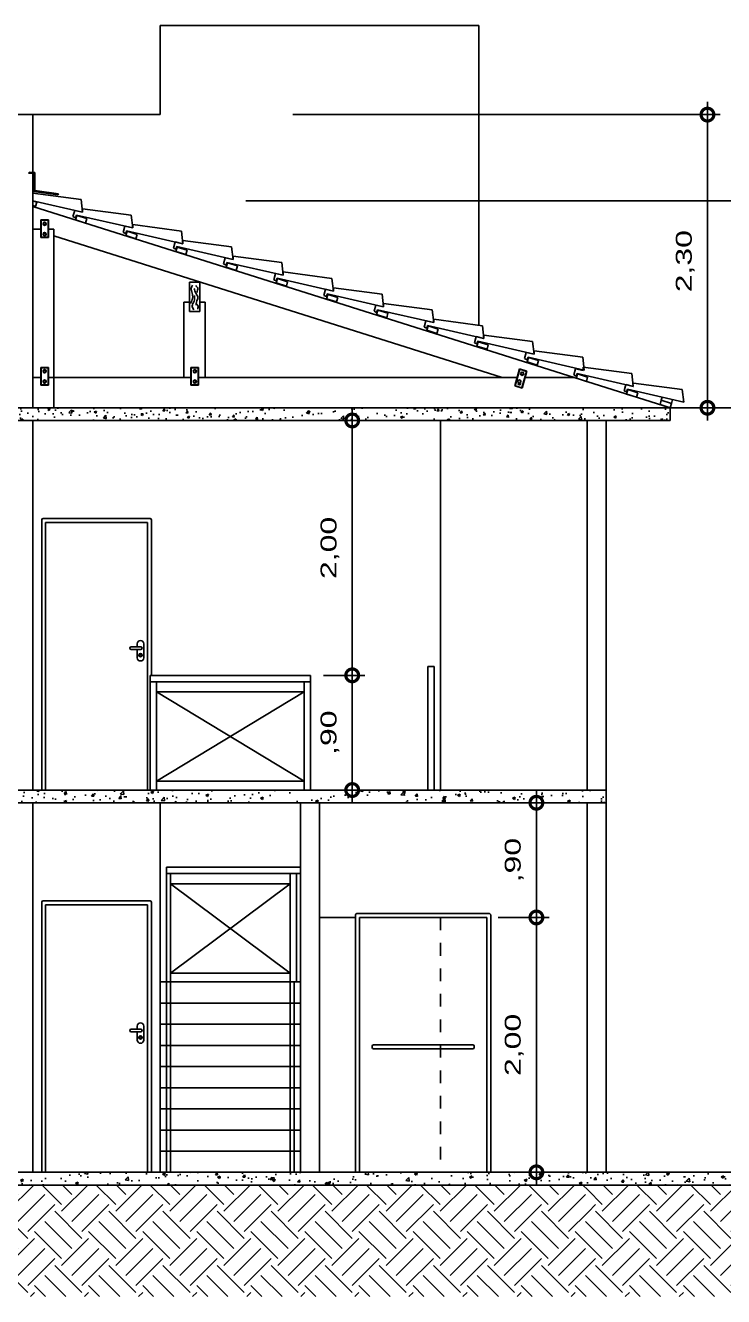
# Model space of a CAD drawing. Header units: millimetres. Extents: x 237 to 339, y 16 to 52.
# Drawn here: x 298.38 to 303.86, y 17.21 to 27.18 of the extents above; entities that cross this region are included whole.
import ezdxf

# ---------------------------------------------------------------- set-up
doc = ezdxf.new("R2010")
doc.units = ezdxf.units.MM
doc.header["$LTSCALE"] = 0.6
doc.header["$MEASUREMENT"] = 0
doc.linetypes.add('HIDDEN2', pattern=[0.1875, 0.125, -0.0625])
doc.layers.get('DEFPOINTS').update_dxf_attribs({"color": 253})
for name, color, linetype in [('0.1', 1, 'Continuous'), ('0.3', 3, 'Continuous'), ('0.4', 4, 'Continuous'), ('02', 2, 'Continuous'), ('AR-ALV', 5, 'Continuous'), ('AR-CTA', 1, 'Continuous'), ('COBERTURA', 32, 'Continuous'), ('guarda-corpo', 32, 'Continuous')]:
    doc.layers.add(name, color=color, linetype=linetype)
doc.styles.add('stylUS BT', font='stylu.ttf', dxfattribs={"width": 1.5})
doc.dimstyles.new('ARQ_100 1', dxfattribs={"dimtxt": 0.125, "dimasz": 0.2, "dimexe": 0.1, "dimexo": 0.1, "dimgap": 0.1, "dimtad": 1, "dimzin": 6, "dimtxsty": 'stylUS BT', "dimblk1": 'DOTSMALL', "dimblk2": 'DOTSMALL', "dimsah": 1, "dimcen": 0.09, "dimdle": 0.1, "dimclrd": 256, "dimclre": 256, "dimclrt": 2, "dimaunit": 1, "dimadec": 0, "dimazin": 0, "dimtfac": 1, "dimtmove": 2, "dimatfit": 3, "dimldrblk": 'OPEN30', "dimfxl": 1, "dimtolj": 1, "dimtzin": 0, "dimarcsym": 0})
pattern_1 = [(50, (-88.09859, 3.93161), (0.18218467, -0.015939086), [0.01905, -0.20955]), (355, (-88.09859, 3.9316), (-0.03524283, 0.19105664), [0.01524, -0.16764]), (100.451, (-88.0834, 3.93028), (0.1469425, 0.17511669), [0.01619, -0.17809]), (46.1842, (-88.09859, 3.9824), (0.27107904, -0.04204233), [0.028575, -0.314325]), (96.6356, (-88.076, 3.9789), (0.23740423, 0.24742556), [0.024285, -0.267135]), (351.184, (-88.0986, 3.9824), (0.2374046, 0.24742512), [0.02286, -0.25146]), (21, (-88.07319, 3.96971), (0.15161488, -0.10226552), [0.01905, -0.20955]), (326, (-88.07319, 3.9697), (0.06180203, 0.18418797), [0.01524, -0.16764]), (71.4514, (-88.06055, 3.96119), (0.21341649, 0.08192286), [0.01619, -0.17809]), (37.5, (-88.098586, 3.93161), (0.003088603, 0.084555039), [0, -0.165608, 0, -0.17018, 0, -0.168275]), (7.5, (-88.09859, 3.93161), (0.066819663, 0.100180575), [0, -0.097028, 0, -0.161798, 0, -0.064135]), (327.5, (-88.15523, 3.93161), (0.135590595, -0.005728744), [0, -0.0635, 0, -0.19812, 0, -0.26289]), (317.5, (-88.18063, 3.93161), (0.14812918, 0.02542649), [0, -0.08255, 0, -0.131572, 0, -0.18669])]
pattern_2 = [(50, (-88.09859, 3.9316), (0.215178055, -0.01882564), [0.0225, -0.2475]), (355, (-88.09859, 3.9316), (-0.0416254, 0.22565764), [0.018, -0.198]), (100.4514, (-88.08065, 3.93004), (0.17355281, 0.20683186), [0.01912206, -0.21034263]), (46.1842, (-88.09859, 3.9916), (0.32017231, -0.0496557), [0.03375, -0.37125]), (96.6356, (-88.0719, 3.98747), (0.2803988, 0.29223536), [0.0286831, -0.3155139]), (351.1842, (-88.0986, 3.9916), (0.28039858, 0.29223558), [0.027, -0.297]), (21, (-88.06859, 3.9766), (0.179072116, -0.12078567), [0.0225, -0.2475]), (326, (-88.06859, 3.9766), (0.0729946, 0.21754501), [0.018, -0.198]), (71.4514, (-88.05366, 3.96654), (0.25206679, 0.09675915), [0.01912206, -0.21034263]), (37.5, (-88.09859, 3.93161), (0.003647957, 0.099868156), [0, -0.1956, 0, -0.201, 0, -0.19875]), (7.5, (-88.09859, 3.93161), (0.07892086, 0.118323514), [0, -0.1146, 0, -0.1911, 0, -0.07575]), (327.5, (-88.16549, 3.93161), (0.160146731, -0.006766462), [0, -0.075, 0, -0.234, 0, -0.3105]), (317.5, (-88.19549, 3.93161), (0.17495585, 0.030031495), [0, -0.0975, 0, -0.1554, 0, -0.2205])]
pattern_3 = [(45, (19.23465, 1.17317), (3e-17, 0.42426407), [0.3, -0.3]), (45, (19.1551, 1.25272), (3e-17, 0.42426407), [0.3, -0.3]), (45, (19.07555, 1.33227), (3e-17, 0.42426407), [0.3, -0.3]), (135, (19.07555, 1.3853), (-0.42426407, 6e-17), [0.3, -0.3]), (135, (19.1551, 1.46486), (-0.42426407, 6e-17), [0.3, -0.3]), (135, (19.23465, 1.5444), (-0.42426407, 6e-17), [0.3, -0.3])]

# ---------------------------------------------------------------- blocks, each defined once
blk = doc.blocks.new('maçaneta1')
for p, q in [((0.0019, 0.11), (-0.0734, 0.11)), ((-0.025, 0.11), (-0.025, 0.135)), ((0.025, 0.025), (0.025, 0.135)), ((0.0019, 0.09), (-0.0734, 0.09)), ((-0.025, 0.025), (-0.025, 0.09))]:
    blk.add_line(p, q)
for radius in [0.0132, 0.00817]:
    blk.add_circle((-0.0001, 0.0461), radius)
for centre, radius, start, end in [((-0.0734, 0.1), 0.01, 90, 270), ((0, 0.135), 0.025, 0, 180), ((0.0019, 0.1), 0.01, 270, 90), ((0, 0.025), 0.025, 180, 0)]:
    blk.add_arc(centre, radius, start, end)
blk = doc.blocks.new('_DOTSMALL')
at = {"color": 0, "linetype": 'ByBlock', "const_width": 0.5}
blk.add_lwpolyline([(-0.0625, 0, 1), (0.0625, 0, 1)], format="xyb", close=True, dxfattribs=at)
blk = doc.blocks.new('*D30')
at = {"layer": 'AR-CTA', "lineweight": -2}
for p, q in [((303.7335, 26.5847), (303.7335, 24.0844)), ((300.4808, 26.4847), (303.8335, 26.4847)), ((303.6383, 24.1844), (303.6335, 24.1844))]:
    blk.add_line(p, q, dxfattribs=at)
at = {"layer": 'DEFPOINTS', "color": 0}
for p in [(300.3808, 26.4847), (303.7335, 24.1844), (303.7383, 24.1844)]:
    blk.add_point(p, dxfattribs=at)
at = {"layer": 'AR-CTA', "lineweight": -2, "xscale": 0.2, "yscale": 0.2, "zscale": 0.2}
for p, rotation in [((303.7335, 26.4847), 90), ((303.7335, 24.1844), 270)]:
    blk.add_blockref('_DOTSMALL', p, dxfattribs=dict(at, rotation=rotation))
at = {"layer": 'AR-CTA', "color": 2, "insert": (303.5593, 25.3345), "char_height": 0.125, "attachment_point": 5, "rotation": 90, "style": 'stylUS BT'}
blk.add_mtext('\\A1;2,30', dxfattribs=at)
blk = doc.blocks.new('_Open30')
at = {"layer": 'AR-ALV', "color": 0, "lineweight": -2}
for p, q in [((-1, 0.268), (0, 0)), ((0, 0), (-1, -0.268)), ((0, 0), (-1, 0))]:
    blk.add_line(p, q, dxfattribs=at)
blk = doc.blocks.new('*D31')
at = {"layer": 'AR-CTA', "lineweight": -2}
for p, q in [((304.3743, 24.0844), (304.3743, 25.9085)), ((300.1113, 25.8085), (304.4743, 25.8085)), ((298.54, 24.1844), (304.4743, 24.1844))]:
    blk.add_line(p, q, dxfattribs=at)
at = {"layer": 'DEFPOINTS', "color": 0}
for p in [(300.0113, 25.8085), (304.3743, 25.8085), (298.44, 24.1844)]:
    blk.add_point(p, dxfattribs=at)
at = {"layer": 'AR-CTA', "lineweight": -2, "xscale": 0.2, "yscale": 0.2, "zscale": 0.2}
for p, rotation in [((304.3743, 25.8085), 90), ((304.3743, 24.1844), 270)]:
    blk.add_blockref('_DOTSMALL', p, dxfattribs=dict(at, rotation=rotation))
at = {"layer": 'AR-CTA', "color": 2, "insert": (304.2, 24.9964), "char_height": 0.125, "attachment_point": 5, "rotation": 90, "style": 'stylUS BT'}
blk.add_mtext('\\A1;1,60', dxfattribs=at)
blk = doc.blocks.new('*D32')
at = {"layer": 'AR-CTA', "lineweight": -2}
for p, q in [((300.9462, 21.9847), (300.9462, 24.1847)), ((300.72, 24.0847), (301.0462, 24.0847)), ((300.72, 22.0847), (301.0462, 22.0847))]:
    blk.add_line(p, q, dxfattribs=at)
at = {"layer": 'DEFPOINTS', "color": 0}
for p in [(300.62, 24.0847), (300.9462, 24.0847), (300.62, 22.0847)]:
    blk.add_point(p, dxfattribs=at)
at = {"layer": 'AR-CTA', "lineweight": -2, "xscale": 0.2, "yscale": 0.2, "zscale": 0.2}
for p, rotation in [((300.9462, 24.0847), 90), ((300.9462, 22.0847), 270)]:
    blk.add_blockref('_DOTSMALL', p, dxfattribs=dict(at, rotation=rotation))
at = {"layer": 'AR-CTA', "color": 2, "insert": (300.7719, 23.0847), "char_height": 0.125, "attachment_point": 5, "rotation": 90, "style": 'stylUS BT'}
blk.add_mtext('\\A1;2,00', dxfattribs=at)
blk = doc.blocks.new('*D33')
at = {"layer": 'AR-CTA', "lineweight": -2}
for p, q in [((300.9462, 22.1847), (300.9462, 21.0847)), ((300.72, 22.0847), (301.0462, 22.0847)), ((300.72, 21.1847), (301.0462, 21.1847))]:
    blk.add_line(p, q, dxfattribs=at)
at = {"layer": 'DEFPOINTS', "color": 0}
for p in [(300.62, 22.0847), (300.62, 21.1847), (300.9462, 21.1847)]:
    blk.add_point(p, dxfattribs=at)
at = {"layer": 'AR-CTA', "lineweight": -2, "xscale": 0.2, "yscale": 0.2, "zscale": 0.2}
for p, rotation in [((300.9462, 22.0847), 90), ((300.9462, 21.1847), 270)]:
    blk.add_blockref('_DOTSMALL', p, dxfattribs=dict(at, rotation=rotation))
at = {"layer": 'AR-CTA', "color": 2, "insert": (300.7719, 21.6347), "char_height": 0.125, "attachment_point": 5, "rotation": 90, "style": 'stylUS BT'}
blk.add_mtext('\\A1;,90', dxfattribs=at)
blk = doc.blocks.new('*D36')
at = {"layer": 'AR-CTA', "lineweight": -2}
for p, q in [((302.3913, 20.0847), (302.3913, 21.1847)), ((302.1226, 21.0847), (302.4913, 21.0847)), ((302.1026, 20.1847), (302.4913, 20.1847))]:
    blk.add_line(p, q, dxfattribs=at)
at = {"layer": 'DEFPOINTS', "color": 0}
for p in [(302.0226, 21.0847), (302.3913, 21.0847), (302.0026, 20.1847)]:
    blk.add_point(p, dxfattribs=at)
at = {"layer": 'AR-CTA', "lineweight": -2, "xscale": 0.2, "yscale": 0.2, "zscale": 0.2}
for p, rotation in [((302.3913, 21.0847), 90), ((302.3913, 20.1847), 270)]:
    blk.add_blockref('_DOTSMALL', p, dxfattribs=dict(at, rotation=rotation))
at = {"layer": 'AR-CTA', "color": 2, "insert": (302.2171, 20.6347), "char_height": 0.125, "attachment_point": 5, "rotation": 90, "style": 'stylUS BT'}
blk.add_mtext('\\A1;,90', dxfattribs=at)
blk = doc.blocks.new('*D37')
at = {"layer": 'AR-CTA', "lineweight": -2}
for p, q in [((302.3913, 18.0847), (302.3913, 20.2847)), ((302.0922, 20.1847), (302.4913, 20.1847)), ((302.1326, 18.1847), (302.4913, 18.1847))]:
    blk.add_line(p, q, dxfattribs=at)
at = {"layer": 'DEFPOINTS', "color": 0}
for p in [(301.9922, 20.1847), (302.3913, 20.1847), (302.0326, 18.1847)]:
    blk.add_point(p, dxfattribs=at)
at = {"layer": 'AR-CTA', "lineweight": -2, "xscale": 0.2, "yscale": 0.2, "zscale": 0.2}
for p, rotation in [((302.3913, 20.1847), 90), ((302.3913, 18.1847), 270)]:
    blk.add_blockref('_DOTSMALL', p, dxfattribs=dict(at, rotation=rotation))
at = {"layer": 'AR-CTA', "color": 2, "insert": (302.2171, 19.1847), "char_height": 0.125, "attachment_point": 5, "rotation": 90, "style": 'stylUS BT'}
blk.add_mtext('\\A1;2,00', dxfattribs=at)

msp = doc.modelspace()

# ---------------------------------------------------------------- hatches: boundary and pattern name
at = {"layer": '0.1'}
h = msp.add_hatch(dxfattribs=at)
h.set_pattern_fill('AR-CONC', color=256, scale=0.001, style=0)
h.set_pattern_definition(pattern_1)
h.paths.add_polyline_path([(300.3189, 24.1847), (297.9009, 24.1847), (297.9009, 24.0847), (300.3189, 24.0847)])
h = msp.add_hatch(dxfattribs=at)
h.set_pattern_fill('AR-CONC', color=256, scale=0.001, style=0)
h.set_pattern_definition(pattern_1)
h.paths.add_polyline_path([(303.44, 24.1847), (300.3189, 24.1847), (300.3189, 24.0847), (303.44, 24.0847)])
h = msp.add_hatch(dxfattribs=at)
h.set_pattern_fill('EARTH', color=256, scale=1.2, angle=45, style=0)
h.set_pattern_definition(pattern_3)
h.paths.add_polyline_path([(302.793, 18.0847), (295.3744, 18.0847), (295.3744, 17.2097), (302.8194, 17.2097)])
h = msp.add_hatch(dxfattribs=at)
h.set_pattern_fill('EARTH', color=256, scale=1.2, angle=45, style=0)
h.set_pattern_definition(pattern_3)
h.paths.add_polyline_path([(306.14, 18.0847), (304.64, 18.0847), (302.793, 18.0847), (302.8194, 17.2097), (306.14, 17.2097)])
at = {"layer": 'AR-CTA'}
h = msp.add_hatch(dxfattribs=at)
h.set_pattern_fill('AR-CONC', color=256, scale=0.03, style=0)
h.set_pattern_definition(pattern_2)
h.paths.add_polyline_path([(299.1305, 21.1847), (296.4317, 21.1847), (296.4317, 21.0847), (299.1305, 21.0847)])
h = msp.add_hatch(dxfattribs=at)
h.set_pattern_fill('AR-CONC', color=256, scale=0.03, style=0)
h.set_pattern_definition(pattern_2)
h.paths.add_polyline_path([(302.94, 21.1847), (299.1305, 21.1847), (299.1305, 21.0847), (302.94, 21.0847)])
h = msp.add_hatch(dxfattribs=at)
h.set_pattern_fill('AR-CONC', color=256, scale=0.03, style=0)
h.set_pattern_definition(pattern_2)
h.paths.add_polyline_path([(300.8198, 18.1847), (296.4615, 18.1847), (296.4615, 18.0847), (300.8198, 18.0847)])
h = msp.add_hatch(dxfattribs=at)
h.set_pattern_fill('AR-CONC', color=256, scale=0.03, style=0)
h.set_pattern_definition(pattern_2)
h.paths.add_polyline_path([(304.64, 18.1847), (300.8198, 18.1847), (300.8198, 18.0847), (304.64, 18.0847)])

# ---------------------------------------------------------------- linework, layer by layer
at = {"layer": '0.1'}
for p, q in [((298.51, 23.3047), (298.51, 21.1847)), ((299.36, 23.3147), (298.52, 23.3147)), ((299.34, 23.2847), (298.54, 23.2847)), ((298.54, 23.2847), (298.54, 21.1847)), ((299.34, 23.2847), (299.34, 21.1847)), ((299.37, 23.3047), (299.37, 22.0847)), ((300.54, 20.5787), (299.49, 20.5787)), ((299.49, 20.5787), (299.49, 19.6787)), ((300.54, 20.5287), (299.49, 20.5287)), ((299.52, 20.5287), (299.52, 18.1847)), ((300.46, 20.5287), (300.46, 19.6787)), ((300.51, 20.5287), (300.51, 19.6787)), ((298.51, 20.3047), (298.51, 18.1847)), ((299.36, 20.3147), (298.52, 20.3147)), ((299.34, 20.2847), (298.54, 20.2847)), ((298.54, 20.2847), (298.54, 18.1847)), ((299.34, 20.2847), (299.34, 18.1847)), ((299.37, 20.3047), (299.37, 18.1847))]:
    msp.add_line(p, q, dxfattribs=at)
for centre, start, end in [((298.52, 23.3047), 90, 180), ((299.36, 23.3047), 0, 90), ((298.52, 20.3047), 90, 180), ((299.36, 20.3047), 0, 90)]:
    msp.add_arc(centre, 0.01, start, end, dxfattribs=at)
at = {"layer": '0.3'}
for p, q in [((292.19, 24.1847), (303.44, 24.1847)), ((303.44, 24.1847), (303.44, 24.0847)), ((292.19, 24.0847), (303.44, 24.0847)), ((298.44, 24.0847), (298.44, 21.1847)), ((302.79, 24.0847), (302.79, 21.1847)), ((302.94, 24.0847), (302.94, 18.1847)), ((292.69, 21.1847), (302.94, 21.1847)), ((292.69, 21.0847), (302.94, 21.0847)), ((302.79, 21.0847), (302.79, 18.1847)), ((284.6633, 18.1847), (304.64, 18.1847))]:
    msp.add_line(p, q, dxfattribs=at)
at = {"layer": '0.4'}
msp.add_line((284.6633, 18.0847), (304.64, 18.0847), dxfattribs=at)
at = {"layer": '02'}
for p, q in [((301.64, 24.0847), (301.64, 21.1847)), ((301.54, 22.1547), (301.54, 21.1847)), ((301.54, 22.1547), (301.59, 22.1547)), ((301.59, 22.1547), (301.59, 21.1847)), ((299.36, 22.0847), (299.36, 21.1847)), ((300.62, 22.0847), (299.36, 22.0847)), ((300.62, 22.0847), (300.62, 21.1847)), ((300.62, 22.0347), (299.36, 22.0347)), ((299.41, 22.0347), (299.41, 21.1847)), ((300.57, 22.0347), (300.57, 21.1847)), ((298.44, 21.0847), (298.44, 18.1847)), ((299.44, 21.0847), (299.44, 18.1847)), ((300.54, 21.0847), (300.54, 18.1847)), ((300.69, 21.0847), (300.69, 18.1847)), ((300.9726, 20.1847), (300.69, 20.1847)), ((300.9726, 20.2047), (300.9726, 18.1847)), ((300.9826, 20.2147), (302.0226, 20.2147)), ((302.0026, 20.1847), (301.0026, 20.1847)), ((301.0026, 20.1847), (301.0026, 18.1847)), ((302.0026, 20.1847), (302.0026, 18.1847)), ((302.0326, 20.2047), (302.0326, 18.1847)), ((300.54, 19.6787), (299.44, 19.6787)), ((299.49, 19.6787), (299.49, 18.1847)), ((300.46, 19.6787), (300.46, 18.1847)), ((300.49, 19.6787), (300.49, 18.1847)), ((300.54, 19.5127), (299.44, 19.5127)), ((300.54, 19.3467), (299.44, 19.3467)), ((300.54, 19.1807), (299.44, 19.1807)), ((301.1026, 19.1747), (301.1026, 19.1647)), ((301.1126, 19.1847), (301.8926, 19.1847)), ((301.1126, 19.1547), (301.8926, 19.1547)), ((301.9026, 19.1747), (301.9026, 19.1647)), ((300.54, 19.0147), (299.44, 19.0147)), ((300.54, 18.8487), (299.44, 18.8487)), ((300.54, 18.6827), (299.44, 18.6827)), ((300.54, 18.5167), (299.44, 18.5167)), ((300.54, 18.3507), (299.44, 18.3507))]:
    msp.add_line(p, q, dxfattribs=at)
at = {"layer": '02', "linetype": 'HIDDEN2'}
msp.add_line((301.64, 20.1847), (301.64, 18.1847), dxfattribs=at)
at = {"layer": '02'}
for centre, start, end in [((300.9826, 20.2047), 90, 180), ((302.0226, 20.2047), 0, 90), ((301.1126, 19.1747), 90, 180), ((301.1126, 19.1647), 180, 270), ((301.8926, 19.1747), 0, 90), ((301.8926, 19.1647), 270, 0)]:
    msp.add_arc(centre, 0.01, start, end, dxfattribs=at)
at = {"layer": 'AR-CTA'}
for p, q in [((299.44, 26.4847), (299.44, 27.1847)), ((301.94, 27.1847), (299.44, 27.1847)), ((301.94, 27.1847), (301.94, 24.8317)), ((298.44, 26.4847), (298.29, 26.4847)), ((298.44, 26.4847), (299.44, 26.4847)), ((298.44, 26.0313), (298.44, 26.4847)), ((298.4135, 26.0328), (298.4065, 26.0257)), ((298.4065, 26.0257), (298.4496, 26.0233)), ((298.4135, 26.0328), (298.4567, 26.0304)), ((298.44, 24.1847), (298.44, 26.0238)), ((298.4496, 26.0233), (298.4488, 25.8818)), ((298.4567, 26.0304), (298.4558, 25.8889)), ((298.4488, 25.8818), (298.6351, 25.855)), ((298.4558, 25.8889), (298.6422, 25.8621)), ((298.6422, 25.8621), (298.6351, 25.855)), ((298.4707, 25.7988), (298.44, 25.8085)), ((298.44, 25.771), (298.4609, 25.7645)), ((298.44, 25.771), (298.44, 25.771)), ((298.44, 25.7646), (303.4405, 24.1847)), ((298.4609, 25.7645), (298.4707, 25.7988)), ((298.502, 25.6592), (298.502, 25.5194)), ((298.5626, 25.6592), (298.502, 25.6592)), ((298.5047, 25.6563), (298.5047, 25.5222)), ((298.5598, 25.6563), (298.5047, 25.6563)), ((298.5598, 25.5222), (298.5598, 25.6563)), ((298.5626, 25.5194), (298.5626, 25.6592)), ((298.7856, 25.6934), (298.7758, 25.659)), ((298.7758, 25.659), (298.8545, 25.6342)), ((298.8644, 25.6686), (298.7856, 25.6934)), ((298.8545, 25.6342), (298.8644, 25.6686)), ((298.44, 25.5846), (298.502, 25.5846)), ((298.5626, 25.5846), (298.6044, 25.5846)), ((298.6044, 25.5846), (298.6044, 24.1847)), ((299.1793, 25.5696), (299.1695, 25.5352)), ((299.258, 25.5448), (299.1793, 25.5696)), ((299.2482, 25.5104), (299.258, 25.5448)), ((298.502, 25.5194), (298.5626, 25.5194)), ((298.5047, 25.5222), (298.5598, 25.5222)), ((298.6044, 25.5326), (302.1238, 24.4207)), ((299.1695, 25.5352), (299.2482, 25.5104)), ((299.573, 25.4457), (299.5631, 25.4113)), ((299.6517, 25.421), (299.573, 25.4457)), ((299.5631, 25.4113), (299.6419, 25.3866)), ((299.6419, 25.3866), (299.6517, 25.421)), ((299.9666, 25.3219), (299.9568, 25.2875)), ((299.9666, 25.3219), (299.9568, 25.2875)), ((299.9568, 25.2875), (300.0355, 25.2627)), ((299.9568, 25.2875), (300.0355, 25.2627)), ((300.0454, 25.2971), (299.9666, 25.3219)), ((300.0454, 25.2971), (299.9666, 25.3219)), ((300.0355, 25.2627), (300.0454, 25.2971)), ((300.0355, 25.2627), (300.0454, 25.2971)), ((299.6682, 25.1706), (299.6682, 24.9408)), ((299.7504, 25.1706), (299.6682, 25.1706)), ((299.7504, 24.9408), (299.7504, 25.1706)), ((300.3603, 25.1981), (300.3505, 25.1637)), ((300.3505, 25.1637), (300.4292, 25.1389)), ((300.439, 25.1733), (300.3603, 25.1981)), ((300.4292, 25.1389), (300.439, 25.1733)), ((300.754, 25.0743), (300.7441, 25.0399)), ((300.7441, 25.0399), (300.8229, 25.0151)), ((300.8327, 25.0495), (300.754, 25.0743)), ((300.8229, 25.0151), (300.8327, 25.0495)), ((299.6682, 25.0123), (299.6255, 25.0123)), ((299.6255, 25.0123), (299.6255, 24.4207)), ((299.6682, 24.9408), (299.6682, 25.0123)), ((299.6682, 24.9408), (299.7504, 24.9408)), ((299.7504, 24.9408), (299.6682, 24.9408)), ((299.6682, 24.9408), (299.7504, 24.9408)), ((299.7504, 24.9408), (299.7504, 25.0123)), ((299.7504, 25.0123), (299.793, 25.0123)), ((299.793, 25.0123), (299.793, 24.4207)), ((301.1476, 24.9504), (301.1378, 24.916)), ((301.2264, 24.9257), (301.1476, 24.9504)), ((301.1378, 24.916), (301.2165, 24.8913)), ((301.2165, 24.8913), (301.2264, 24.9257)), ((301.5413, 24.8266), (301.5315, 24.7922)), ((301.5413, 24.8266), (301.5315, 24.7922)), ((301.5315, 24.7922), (301.6102, 24.7674)), ((301.5315, 24.7922), (301.6102, 24.7674)), ((301.62, 24.8018), (301.5413, 24.8266)), ((301.62, 24.8018), (301.5413, 24.8266)), ((301.6102, 24.7674), (301.62, 24.8018)), ((301.6102, 24.7674), (301.62, 24.8018)), ((301.935, 24.7028), (301.9251, 24.6684)), ((301.9251, 24.6684), (302.0039, 24.6436)), ((302.0137, 24.678), (301.935, 24.7028)), ((302.0039, 24.6436), (302.0137, 24.678)), ((302.3286, 24.579), (302.3188, 24.5446)), ((302.3188, 24.5446), (302.3975, 24.5198)), ((302.4074, 24.5542), (302.3286, 24.579)), ((302.3975, 24.5198), (302.4074, 24.5542)), ((298.502, 24.5013), (298.502, 24.3614)), ((298.5626, 24.5013), (298.502, 24.5013)), ((298.5047, 24.4984), (298.5047, 24.3643)), ((298.5598, 24.4984), (298.5047, 24.4984)), ((298.5598, 24.3643), (298.5598, 24.4984)), ((298.5626, 24.3614), (298.5626, 24.5013)), ((302.259, 24.4898), (302.2213, 24.3557)), ((302.2608, 24.4863), (302.2247, 24.3576)), ((302.3171, 24.4719), (302.259, 24.4898)), ((302.3137, 24.47), (302.2608, 24.4863)), ((302.2776, 24.3413), (302.3137, 24.47)), ((302.2794, 24.3378), (302.3171, 24.4719)), ((302.7145, 24.4506), (302.7047, 24.4162)), ((302.7933, 24.4258), (302.7145, 24.4506)), ((298.502, 24.4207), (298.44, 24.4207)), ((298.502, 24.4207), (298.44, 24.4207)), ((298.502, 24.3614), (298.5626, 24.3614)), ((298.5047, 24.3643), (298.5598, 24.3643)), ((298.6044, 24.4207), (298.5626, 24.4207)), ((299.6806, 24.4207), (298.5626, 24.4207)), ((300.5569, 24.4207), (299.7412, 24.4207)), ((302.2396, 24.4207), (300.5569, 24.4207)), ((302.2213, 24.3557), (302.2794, 24.3378)), ((302.2247, 24.3576), (302.2776, 24.3413)), ((302.6936, 24.4207), (302.3027, 24.4207)), ((302.7047, 24.4162), (302.7834, 24.3914)), ((302.7834, 24.3914), (302.7933, 24.4258)), ((303.1082, 24.3268), (303.0984, 24.2924)), ((303.0984, 24.2924), (303.1771, 24.2676)), ((303.1869, 24.302), (303.1082, 24.3268)), ((303.1771, 24.2676), (303.1869, 24.302)), ((303.3716, 24.2439), (303.3618, 24.2095)), ((303.3773, 24.2673), (303.3706, 24.2442)), ((303.3716, 24.2439), (303.4504, 24.2191)), ((303.4504, 24.2191), (303.3716, 24.2439)), ((303.4504, 24.2191), (303.4588, 24.2485)), ((303.4405, 24.1847), (303.4504, 24.2191))]:
    msp.add_line(p, q, dxfattribs=at)
for centre, major_axis, start_param, end_param in [((298.5323, 25.6288), (0, 0.013), 1.570796326777949, 7.853981633957535), ((298.5323, 25.6288), (0, 0.0101), 1.570796326808942, 7.853981633988528), ((298.5323, 25.5473), (0, 0.013), 1.570796326778659, 7.853981633958245), ((298.5323, 24.4708), (0, 0.013), 1.57079632678113, 7.853981633960716), ((298.5323, 24.4708), (0, 0.0101), 1.570796326809292, 7.853981633988878), ((302.2798, 24.4517), (0, 0.013), 1.570796326777949, 7.853981633957535), ((298.5323, 24.3894), (0, 0.013), 1.57079632677839, 7.853981633957977), ((298.5323, 24.3894), (0, 0.0101), 1.570796326794306, 7.853981633973892), ((302.2579, 24.3894), (0, 0.013), 1.57079632678113, 7.853981633960716), ((302.2579, 24.3735), (0, 0.0101), 1.570796326798396, 7.853981633977982)]:
    msp.add_ellipse(centre, major_axis=major_axis, ratio=0.953773, start_param=start_param, end_param=end_param, dxfattribs=at)
for centre in [(298.5323, 25.5473), (302.2798, 24.4517)]:
    msp.add_ellipse(centre, major_axis=(0, 0.0101), ratio=0.953773, dxfattribs=at)
for points, knots in [([(299.6935, 25.1459), (299.6892, 25.1385), (299.6778, 25.1194), (299.693, 25.0843), (299.6969, 25.0422), (299.6853, 25.016), (299.6792, 25.0023)], [0, 0, 0, 0, 0.0172475, 0.0448288, 0.0730306, 0.1040071, 0.1040071, 0.1040071, 0.1040071]), ([(299.7178, 25.1444), (299.7247, 25.1373), (299.7399, 25.1215), (299.7312, 25.1005), (299.7264, 25.089)], [0, 0, 0, 0, 0.0193855, 0.04288807, 0.04288807, 0.04288807, 0.04288807]), ([(299.7078, 25.0666), (299.7091, 25.0508), (299.7115, 25.0218), (299.6828, 24.9859), (299.6969, 24.9634), (299.7035, 24.9529)], [0, 0, 0, 0, 0.03235898, 0.05944769, 0.08325199, 0.08325199, 0.08325199, 0.08325199]), ([(299.7049, 25.1205), (299.7089, 25.1084), (299.717, 25.0838), (299.7435, 25.0491), (299.7213, 25.0176), (299.7209, 24.9974), (299.7207, 24.9888)], [0, 0, 0, 0, 0.02708987, 0.05554719, 0.07993614, 0.09776723, 0.09776723, 0.09776723, 0.09776723]), ([(299.735, 24.9589), (299.7365, 24.9685), (299.7394, 24.986), (299.7265, 24.9972), (299.7207, 25.0023)], [0, 0, 0, 0, 0.01875015, 0.03424634, 0.03424634, 0.03424634, 0.03424634])]:
    msp.add_open_spline(points, degree=3, knots=knots, dxfattribs=at)
at = {"layer": 'COBERTURA', "color": 10}
for p, q in [((299.6806, 24.5013), (299.6806, 24.3614)), ((299.7412, 24.5013), (299.6806, 24.5013)), ((299.6834, 24.4984), (299.6834, 24.3643)), ((299.7384, 24.4984), (299.6834, 24.4984)), ((299.7384, 24.3643), (299.7384, 24.4984)), ((299.7412, 24.3614), (299.7412, 24.5013)), ((299.6806, 24.3614), (299.7412, 24.3614)), ((299.6834, 24.3643), (299.7384, 24.3643))]:
    msp.add_line(p, q, dxfattribs=at)
at = {"layer": 'COBERTURA', "color": 20}
msp.add_line((303.3618, 24.2095), (303.4405, 24.1847), dxfattribs=at)
at = {"layer": 'COBERTURA', "color": 10}
for centre, major_axis, start_param, end_param in [((299.7109, 24.4708), (0, 0.013), 1.57079632678113, 7.853981633960716), ((299.7109, 24.4708), (0, 0.0101), 1.570796326809292, 7.853981633988878), ((299.7109, 24.3894), (0, 0.013), 1.57079632677839, 7.853981633957977), ((299.7109, 24.3894), (0, 0.0101), 1.570796326794306, 7.853981633973892)]:
    msp.add_ellipse(centre, major_axis=major_axis, ratio=0.953773, start_param=start_param, end_param=end_param, dxfattribs=at)
at = {"layer": 'guarda-corpo'}
for p, q in [((298.8188, 25.8186), (298.44, 25.8689)), ((298.44, 25.8085), (298.8302, 25.7189)), ((298.8302, 25.7189), (298.8188, 25.8186)), ((298.8306, 25.7454), (298.8302, 25.7189)), ((299.2125, 25.6948), (298.8306, 25.7454)), ((298.7691, 25.733), (298.7552, 25.6847)), ((298.7552, 25.6847), (298.7756, 25.6758)), ((298.8302, 25.7189), (298.7691, 25.733)), ((298.7756, 25.6758), (298.7825, 25.6964)), ((298.7825, 25.6964), (299.2238, 25.5951)), ((299.2238, 25.5951), (299.2125, 25.6948)), ((299.1627, 25.6092), (299.1489, 25.5609)), ((299.1489, 25.5609), (299.1692, 25.552)), ((299.2238, 25.5951), (299.1627, 25.6092)), ((299.1692, 25.552), (299.1761, 25.5726)), ((299.1761, 25.5726), (299.6175, 25.4713)), ((299.2243, 25.6216), (299.2238, 25.5951)), ((299.6061, 25.5709), (299.2243, 25.6216)), ((299.6175, 25.4713), (299.6061, 25.5709)), ((299.5564, 25.4853), (299.5426, 25.4371)), ((299.5426, 25.4371), (299.5629, 25.4282)), ((299.6175, 25.4713), (299.5564, 25.4853)), ((299.5629, 25.4282), (299.5698, 25.4488)), ((299.5698, 25.4488), (300.0112, 25.3475)), ((299.618, 25.4978), (299.6175, 25.4713)), ((299.9998, 25.4471), (299.618, 25.4978)), ((300.0112, 25.3475), (299.9998, 25.4471)), ((299.9501, 25.3615), (299.9362, 25.3133)), ((300.0112, 25.3475), (299.9501, 25.3615)), ((300.0116, 25.374), (300.0112, 25.3475)), ((300.3935, 25.3233), (300.0116, 25.374)), ((299.9362, 25.3133), (299.9566, 25.3044)), ((299.9566, 25.3044), (299.9635, 25.325)), ((299.9635, 25.325), (300.4048, 25.2237)), ((300.3437, 25.2377), (300.3299, 25.1894)), ((300.4048, 25.2237), (300.3437, 25.2377)), ((300.4048, 25.2237), (300.3935, 25.3233)), ((300.4053, 25.2501), (300.4048, 25.2237)), ((300.7871, 25.1995), (300.4053, 25.2501)), ((300.3299, 25.1894), (300.3502, 25.1805)), ((300.3502, 25.1805), (300.3571, 25.2011)), ((300.3571, 25.2011), (300.7985, 25.0998)), ((300.7985, 25.0998), (300.7871, 25.1995)), ((300.7374, 25.1139), (300.7236, 25.0656)), ((300.7236, 25.0656), (300.7439, 25.0567)), ((300.7985, 25.0998), (300.7374, 25.1139)), ((300.7439, 25.0567), (300.7508, 25.0773)), ((300.7508, 25.0773), (301.1922, 24.976)), ((300.799, 25.1263), (300.7985, 25.0998)), ((301.1808, 25.0756), (300.799, 25.1263)), ((301.1922, 24.976), (301.1808, 25.0756)), ((301.1311, 24.99), (301.1172, 24.9418)), ((301.1172, 24.9418), (301.1376, 24.9329)), ((301.1922, 24.976), (301.1311, 24.99)), ((301.1376, 24.9329), (301.1445, 24.9535)), ((301.1445, 24.9535), (301.5858, 24.8522)), ((301.1926, 25.0025), (301.1922, 24.976)), ((301.5745, 24.9518), (301.1926, 25.0025)), ((301.5858, 24.8522), (301.5745, 24.9518)), ((301.5247, 24.8662), (301.5109, 24.818)), ((301.5858, 24.8522), (301.5247, 24.8662)), ((301.5863, 24.8787), (301.5858, 24.8522)), ((301.9681, 24.828), (301.5863, 24.8787)), ((301.5109, 24.818), (301.5312, 24.8091)), ((301.5312, 24.8091), (301.5381, 24.8297)), ((301.5381, 24.8297), (301.9795, 24.7284)), ((301.9184, 24.7424), (301.9046, 24.6941)), ((301.9795, 24.7284), (301.9184, 24.7424)), ((301.9795, 24.7284), (301.9681, 24.828)), ((301.98, 24.7549), (301.9795, 24.7284)), ((302.3618, 24.7042), (301.98, 24.7549)), ((301.9046, 24.6941), (301.9249, 24.6852)), ((301.9249, 24.6852), (301.9318, 24.7058)), ((301.9318, 24.7058), (302.3732, 24.6045)), ((302.3732, 24.6045), (302.3618, 24.7042)), ((302.3121, 24.6186), (302.2982, 24.5703)), ((302.2982, 24.5703), (302.3186, 24.5614)), ((302.3732, 24.6045), (302.3121, 24.6186)), ((302.3186, 24.5614), (302.3255, 24.582)), ((302.3255, 24.582), (302.7668, 24.4807)), ((302.3736, 24.631), (302.3732, 24.6045)), ((302.7555, 24.5803), (302.3736, 24.631)), ((302.7668, 24.4807), (302.7555, 24.5803)), ((302.6979, 24.4902), (302.6841, 24.4419)), ((302.6841, 24.4419), (302.7045, 24.433)), ((302.759, 24.4762), (302.6979, 24.4902)), ((302.7045, 24.433), (302.7114, 24.4536)), ((302.7114, 24.4536), (303.1527, 24.3523)), ((302.7595, 24.5027), (302.759, 24.4762)), ((303.1413, 24.452), (302.7595, 24.5027)), ((303.1517, 24.3527), (303.1403, 24.4523)), ((303.0926, 24.366), (303.0788, 24.3178)), ((303.1537, 24.352), (303.0926, 24.366)), ((303.536, 24.3278), (303.1542, 24.3785)), ((303.0788, 24.3178), (303.0991, 24.3089)), ((303.0991, 24.3089), (303.106, 24.3295)), ((303.106, 24.3295), (303.5474, 24.2282)), ((303.5474, 24.2282), (303.536, 24.3278)), ((300.57, 21.9547), (299.41, 21.9547)), ((300.57, 21.9547), (299.41, 21.2547)), ((299.41, 21.9547), (300.57, 21.2547)), ((300.57, 21.2547), (299.41, 21.2547)), ((300.46, 20.4487), (299.52, 20.4487)), ((299.52, 20.4487), (300.46, 19.7487)), ((300.46, 20.4487), (299.52, 19.7487)), ((300.46, 19.7487), (299.52, 19.7487))]:
    msp.add_line(p, q, dxfattribs=at)

# ---------------------------------------------------------------- block references
at = {"layer": '0.1'}
for p in [(299.285, 22.1976), (299.285, 19.1976)]:
    msp.add_blockref('maçaneta1', p, dxfattribs=at)

# ---------------------------------------------------------------- dimensions: what is measured, and where the dimension line sits
at = {"layer": 'AR-CTA'}
for base, p1, p2, picture, middle in [((303.7335, 24.1844), (300.3808, 26.4847), (303.7383, 24.1844), '*D30', (303.5593, 25.3345)), ((300.9462, 24.0847), (300.62, 22.0847), (300.62, 24.0847), '*D32', (300.7719, 23.0847)), ((300.9462, 21.1847), (300.62, 22.0847), (300.62, 21.1847), '*D33', (300.7719, 21.6347)), ((302.3913, 21.0847), (302.0026, 20.1847), (302.0226, 21.0847), '*D36', (302.2171, 20.6347)), ((302.3913, 20.1847), (302.0326, 18.1847), (301.9922, 20.1847), '*D37', (302.2171, 19.1847))]:
    dim = msp.add_linear_dim(base=base, p1=p1, p2=p2, angle=90, dimstyle='ARQ_100 1', dxfattribs=at)
    dim.commit()
    dim.dimension.update_dxf_attribs({"geometry": picture, "text_midpoint": middle})
dim = msp.add_linear_dim(base=(304.3743, 25.8085), p1=(298.44, 24.1844), p2=(300.0113, 25.8085), angle=90, text='1,60', dimstyle='ARQ_100 1', dxfattribs=at)
dim.commit()
dim.dimension.update_dxf_attribs({"geometry": '*D31', "text_midpoint": (304.2, 24.9964)})

doc.saveas('drawing.dxf')
